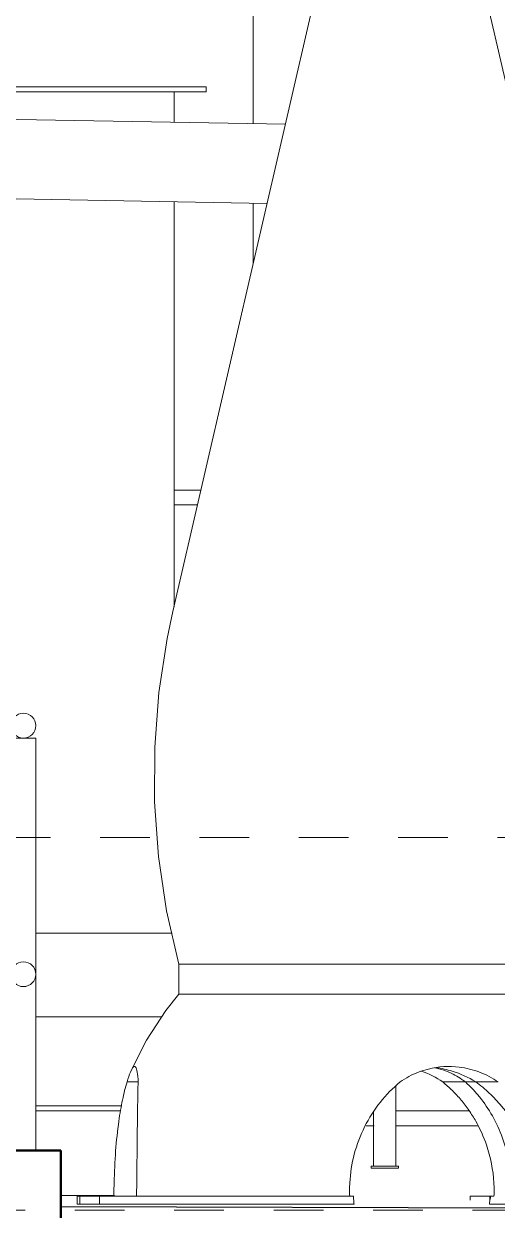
# Model space of a CAD drawing. Header units: metres. Extents: x 62 to 165, y -3 to 9.
# Drawn here: x 113.575 to 114.528, y -0.75 to 1.637 of the extents above; entities that cross this region are included whole.
import ezdxf

# ---------------------------------------------------------------- set-up
doc = ezdxf.new("R2010")
doc.units = ezdxf.units.M
doc.linetypes.add('Centro', pattern=[0.03175, 0.00635, -0.004763, 0.015875, -0.004763])
for name, color, linetype, lineweight in [('A-FLOR', 7, 'Continuous', 18), ('A-FLOR-HRAL', 7, 'Continuous', 18), ('A-FLOR-LEVL', 7, 'Continuous', 9), ('A-GENM', 7, 'Continuous', 18), ('A-WALL', 7, 'Continuous', 18), ('M-EQPM', 7, 'Continuous', 18), ('P-PIPE', 7, 'Continuous', 18), ('P-SANR-FIXT', 7, 'Continuous', 18)]:
    doc.layers.add(name, color=color, linetype=linetype, lineweight=lineweight)

# ---------------------------------------------------------------- blocks, each defined once
blk = doc.blocks.new('Railing - 50mm-1289786-Corte 02')
at = {"layer": 'A-FLOR-HRAL'}
for p, q in [((-89.1574, 0.2), (-89.1574, -0.63)), ((-89.1574, 0.2), (-89.1324, 0.2)), ((-89.1324, 0.2), (-89.1074, 0.2)), ((-89.1074, -0.63), (-89.1074, 0.2))]:
    blk.add_line(p, q, dxfattribs=at)
blk = doc.blocks.new('Railing - Railing-1292075-Corte 02')
at = {"layer": 'A-FLOR-HRAL'}
for centre, start, end in [((-89.1324, 0.225), 0, 180), ((-89.1324, 0.225), 180, 0), ((-89.1324, -0.275), 0, 180), ((-89.1324, -0.275), 180, 360)]:
    blk.add_arc(centre, 0.025, start, end, dxfattribs=at)
blk.add_blockref('Railing - 50mm-1289786-Corte 02', (0, 0))
blk = doc.blocks.new('AB1_REVER_EST LOSAS_ZZ_ZZ_MO_T_A_rvt-2-Corte 02')
at = {"layer": 'A-FLOR'}
for p, q in [((-88.936, -0.55), (-89.1069, -0.55)), ((-88.4265, -0.58), (-88.4435, -0.58)), ((-88.2168, -0.58), (-88.3825, -0.58)), ((-89.0562, -0.72), (-88.9493, -0.72))]:
    blk.add_line(p, q, dxfattribs=at)
at = {"layer": 'A-FLOR', "lineweight": 25}
blk.add_line((-89.0574, -0.7424), (-87.7505, -0.7464), dxfattribs=at)
at = {"layer": 'A-WALL', "lineweight": 50}
for p, q in [((-89.0574, -0.63), (-89.2574, -0.63)), ((-89.0574, -1.4169), (-89.0574, -0.63))]:
    blk.add_line(p, q, dxfattribs=at)
at = {"layer": 'A-FLOR-HRAL', "lineweight": 18}
blk.add_blockref('Railing - Railing-1292075-Corte 02', (0, 0), dxfattribs=at)
blk = doc.blocks.new('Tanque Cilindrico - H_5_00m - Tanque Cilindrico - H_5_00m-1442490-Corte 02')
at = {"layer": 'A-GENM'}
for p, q in [((-88.8287, 0.6991), (-88.7744, 0.6991)), ((-88.8287, 0.6691), (-88.7813, 0.6691))]:
    blk.add_line(p, q, dxfattribs=at)
blk = doc.blocks.new('Tanque Cilindrico - Tanque Cilindrico-1352289-Corte 02')
at = {"layer": 'A-GENM'}
for p, q in [((-90.5807, 1.51), (-88.7643, 1.51)), ((-88.7643, 1.5), (-88.7643, 1.51)), ((-88.7643, 1.5), (-90.5807, 1.5)), ((-88.8293, 1.439), (-88.8293, 1.5)), ((-88.8293, 0.464), (-88.8293, 1.279)), ((-88.9348, -0.54), (-89.1068, -0.54))]:
    blk.add_line(p, q, dxfattribs=at)
blk = doc.blocks.new('Tanque piramidal - Tanque piramidal-1382335-Corte 02')
at = {"layer": 'P-SANR-FIXT'}
blk.add_line((-88.1932, -0.7214), (-88.2333, -0.7214), dxfattribs=at)
blk.add_open_spline([(-88.2333, -0.7214), (-88.2333, -0.7241), (-88.2334, -0.7268), (-88.2334, -0.7295)], degree=3, dxfattribs=at)
blk = doc.blocks.new('Tanque piramidal-2 - Tanque piramidal-2-1431420-Corte 02')
at = {"layer": 'P-SANR-FIXT'}
for p, q in [((-88.4538, 2.0915), (-88.8317, 0.4545)), ((-87.9158, 0.4545), (-88.2938, 2.0915)), ((-88.8197, -0.2549), (-88.8197, -0.3149)), ((-88.3271, -0.2549), (-88.8197, -0.2549)), ((-87.9278, -0.2549), (-88.3271, -0.2549)), ((-88.3271, -0.3149), (-88.8197, -0.3149)), ((-87.9278, -0.3149), (-88.3271, -0.3149)), ((-88.9239, -0.4919), (-88.9015, -0.4919)), ((-88.2884, -0.4919), (-88.2427, -0.4919)), ((-88.2427, -0.4919), (-88.2218, -0.4919)), ((-88.2218, -0.4919), (-88.177, -0.4919)), ((-89.0245, -0.7376), (-88.9794, -0.7376)), ((-88.979, -0.7214), (-89.0243, -0.7214)), ((-89.019, -0.7376), (-88.9794, -0.7376)), ((-88.979, -0.7214), (-89.0188, -0.7214)), ((-88.467, -0.7376), (-88.9794, -0.7376)), ((-88.4681, -0.7214), (-88.979, -0.7214)), ((-88.1943, -0.7376), (-88.1507, -0.7376)), ((-88.1855, -0.7376), (-88.1935, -0.7376)), ((-88.1853, -0.7214), (-88.1932, -0.7214)), ((-88.1924, -0.7214), (-88.1853, -0.7214))]:
    blk.add_line(p, q, dxfattribs=at)
at = {"layer": 'P-SANR-FIXT', "flags": 128}
for points in [[(-88.8197, -0.2549), (-88.8441, -0.1474), (-88.8604, -0.0384), (-88.8684, 0.0715), (-88.8682, 0.1817), (-88.8598, 0.2916), (-88.8431, 0.4005), (-88.8317, 0.4545)], [(-88.9169, -0.4715), (-88.885, -0.4076), (-88.8458, -0.3478), (-88.8197, -0.3149)]]:
    blk.add_lwpolyline(points, dxfattribs=at)
at = {"layer": 'P-SANR-FIXT'}
for points in [[(-88.9015, -0.4919), (-88.9018, -0.4838), (-88.9029, -0.4705), (-88.9063, -0.4603), (-88.9111, -0.4603), (-88.917, -0.4705), (-88.9215, -0.4838), (-88.9239, -0.4919)], [(-88.3172, -0.4658), (-88.3241, -0.4675), (-88.3374, -0.4717), (-88.3566, -0.4805), (-88.3685, -0.4878), (-88.3742, -0.4919)], [(-88.3316, -0.4701), (-88.3162, -0.4753), (-88.3016, -0.4826), (-88.2884, -0.4919)], [(-88.3742, -0.4919), (-88.3889, -0.5041), (-88.4159, -0.5317), (-88.4474, -0.5811), (-88.4683, -0.6364), (-88.4745, -0.6755), (-88.4755, -0.6951)], [(-88.9498, -0.6951), (-88.9499, -0.6995), (-88.9502, -0.7083), (-88.9505, -0.717), (-88.9507, -0.7214)], [(-88.905, -0.7214), (-88.9048, -0.717), (-88.9044, -0.7083), (-88.9043, -0.6995), (-88.9042, -0.6951)], [(-88.4755, -0.6951), (-88.4758, -0.6995), (-88.476, -0.7083), (-88.4759, -0.717), (-88.4757, -0.7214)], [(-88.1854, -0.6951), (-88.1852, -0.6995), (-88.1849, -0.7083), (-88.1851, -0.717), (-88.1853, -0.7214)], [(-89.0243, -0.7214), (-89.0243, -0.7241), (-89.0244, -0.7295), (-89.0245, -0.7349), (-89.0245, -0.7376)], [(-88.9794, -0.7376), (-88.9793, -0.7349), (-88.9791, -0.7295), (-88.979, -0.7241), (-88.979, -0.7214)], [(-88.4681, -0.7214), (-88.468, -0.7241), (-88.4677, -0.7295), (-88.4673, -0.7349), (-88.467, -0.7376)], [(-88.1932, -0.7214), (-88.1933, -0.7241), (-88.1936, -0.7295), (-88.1941, -0.7349), (-88.1943, -0.7376)], [(-88.1927, -0.7286), (-88.1926, -0.7262), (-88.1925, -0.7238), (-88.1924, -0.7214)]]:
    blk.add_open_spline(points, degree=3, dxfattribs=at)
for points, knots in [([(-88.177, -0.4919), (-88.1886, -0.4838), (-88.2137, -0.4705), (-88.2617, -0.4586), (-88.297, -0.4607), (-88.3172, -0.4658)], [0, 0, 0, 0, 0.285714, 0.571429, 1, 1, 1, 1]), ([(-88.3046, -0.4633), (-88.3035, -0.4636), (-88.2989, -0.4645), (-88.2877, -0.4675), (-88.2678, -0.4751), (-88.2519, -0.4848), (-88.2427, -0.4919)], [0.2949491, 0.2949491, 0.2949491, 0.2949491, 0.3333333, 0.4444444, 0.6666667, 1, 1, 1, 1]), ([(-88.2218, -0.4919), (-88.2369, -0.4824), (-88.2633, -0.4705), (-88.2908, -0.4644), (-88.3018, -0.4628)], [0, 0, 0, 0, 0.4444444, 0.7361739, 0.7361739, 0.7361739, 0.7361739]), ([(-88.9239, -0.4919), (-88.9272, -0.5028), (-88.9333, -0.5271), (-88.9413, -0.5736), (-88.9473, -0.63), (-88.9494, -0.6733), (-88.9498, -0.6951)], [0, 0, 0, 0, 0.222222, 0.444444, 0.722222, 1, 1, 1, 1]), ([(-88.9042, -0.6951), (-88.9041, -0.6777), (-88.9038, -0.643), (-88.9032, -0.5893), (-88.9025, -0.5368), (-88.9019, -0.5055), (-88.9015, -0.4919)], [0, 0, 0, 0, 0.222222, 0.444444, 0.722222, 1, 1, 1, 1]), ([(-88.2884, -0.4919), (-88.2817, -0.4973), (-88.2688, -0.5089), (-88.2511, -0.528), (-88.2353, -0.5487), (-88.2168, -0.5781), (-88.1953, -0.6259), (-88.1869, -0.669), (-88.1854, -0.6951)], [0, 0, 0, 0, 0.111111, 0.222222, 0.333333, 0.444444, 0.666667, 1, 1, 1, 1]), ([(-88.2427, -0.4919), (-88.2376, -0.4964), (-88.2278, -0.5061), (-88.209, -0.5277), (-88.1877, -0.5591), (-88.1669, -0.6037), (-88.1542, -0.6506), (-88.149, -0.6962), (-88.1495, -0.7238), (-88.1507, -0.7376)], [0, 0, 0, 0, 0.090909, 0.181818, 0.363636, 0.545455, 0.727273, 0.863636, 1, 1, 1, 1]), ([(-88.1082, -0.7376), (-88.1072, -0.7284), (-88.1063, -0.71), (-88.1084, -0.6732), (-88.1184, -0.6286), (-88.1401, -0.5805), (-88.1666, -0.5428), (-88.1944, -0.5136), (-88.2124, -0.4987), (-88.2218, -0.4919)], [0, 0, 0, 0, 0.090909, 0.181818, 0.363636, 0.545455, 0.727273, 0.863636, 1, 1, 1, 1]), ([(-89.0188, -0.7214), (-89.0188, -0.7241), (-89.0189, -0.7291), (-89.019, -0.7341), (-89.019, -0.7364)], [-1, -1, -1, -1, -0.5, -0.0743372, -0.0743372, -0.0743372, -0.0743372])]:
    blk.add_open_spline(points, degree=3, knots=knots, dxfattribs=at)
blk = doc.blocks.new('Bomba Centrifuga - Horizontal - Bomba Centrifuga - Horizontal-1210883-Corte 02')
at = {"layer": 'M-EQPM', "color": 150, "true_color": 0x007dff}
for p, q in [((-88.3825, -0.4995), (-88.3825, -0.6614)), ((-88.4275, -0.6614), (-88.4275, -0.5514)), ((-88.4325, -0.6614), (-88.3775, -0.6614)), ((-88.4325, -0.665), (-88.4325, -0.6614)), ((-88.3775, -0.665), (-88.4325, -0.665)), ((-88.3775, -0.665), (-88.3775, -0.6614))]:
    blk.add_line(p, q, dxfattribs=at)
blk = doc.blocks.new('AB1_REVER_SAN_ZZ_ZZ_MO_T_A_rvt-2-Corte 02')
at = {"layer": 'P-PIPE', "color": 150, "true_color": 0x007dff}
for p, q in [((-88.6701, 2.4557), (-88.6701, 1.4361)), ((-88.6052, 1.435), (-89.8439, 1.4572)), ((-89.8468, 1.2973), (-88.642, 1.2756)), ((-88.6701, 1.276), (-88.6701, 1.1537)), ((-88.8332, -0.1928), (-89.1074, -0.1928)), ((-89.1074, -0.361), (-88.8549, -0.361)), ((-88.3825, -0.55), (-88.2349, -0.55))]:
    blk.add_line(p, q, dxfattribs=at)
at = {"layer": 'A-GENM', "lineweight": 18}
for name in ['Tanque Cilindrico - Tanque Cilindrico-1352289-Corte 02', 'Tanque Cilindrico - H_5_00m - Tanque Cilindrico - H_5_00m-1442490-Corte 02']:
    blk.add_blockref(name, (0, 0), dxfattribs=at)
at = {"layer": 'M-EQPM', "lineweight": 18}
blk.add_blockref('Bomba Centrifuga - Horizontal - Bomba Centrifuga - Horizontal-1210883-Corte 02', (0, 0), dxfattribs=at)
at = {"layer": 'P-SANR-FIXT', "lineweight": 18}
for name in ['Tanque piramidal - Tanque piramidal-1382335-Corte 02', 'Tanque piramidal-2 - Tanque piramidal-2-1431420-Corte 02']:
    blk.add_blockref(name, (0, 0), dxfattribs=at)

msp = doc.modelspace()

# ---------------------------------------------------------------- linework, layer by layer
at = {"layer": 'A-FLOR-LEVL', "color": 9, "linetype": 'Centro', "true_color": 0xc0c0c0}
for p, q in [((105.3282, 0), (137.58, 0)), ((105.2777, -0.75), (137.58, -0.75))]:
    msp.add_line(p, q, dxfattribs=at)

# ---------------------------------------------------------------- block references
at = {"lineweight": 5}
for name in ['AB1_REVER_SAN_ZZ_ZZ_MO_T_A_rvt-2-Corte 02', 'AB1_REVER_EST LOSAS_ZZ_ZZ_MO_T_A_rvt-2-Corte 02']:
    msp.add_blockref(name, (202.7064, 0), dxfattribs=at)

doc.saveas('drawing.dxf')
